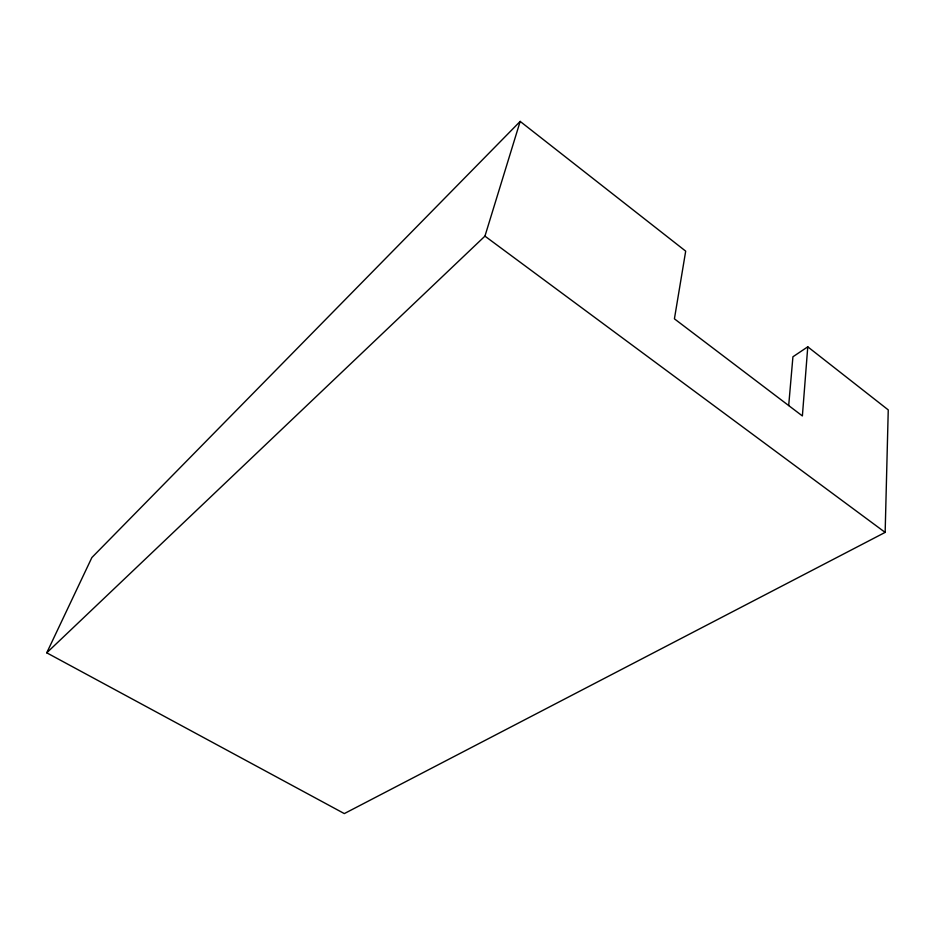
<?xml version="1.0" encoding="UTF-8"?>
<svg xmlns="http://www.w3.org/2000/svg" width="935" height="935" viewBox="0 0 935 935"><rect width="100%" height="100%" fill="white"/><g stroke="black" fill="none" stroke-linecap="round" stroke-linejoin="round"><path stroke-width="1.4" d="M807.77 346.827L802.382 415.946L674.415 318.835L685.694 251.141L520.176 121.41L91.875 557.54L46.75 652.817L344.325 813.59L885.153 532.389L888.25 409.904L807.77 346.827L792.927 356.784L788.684 405.556M46.75 652.817L484.938 236.134L520.176 121.41M484.938 236.134L885.153 532.389"/></g></svg>
